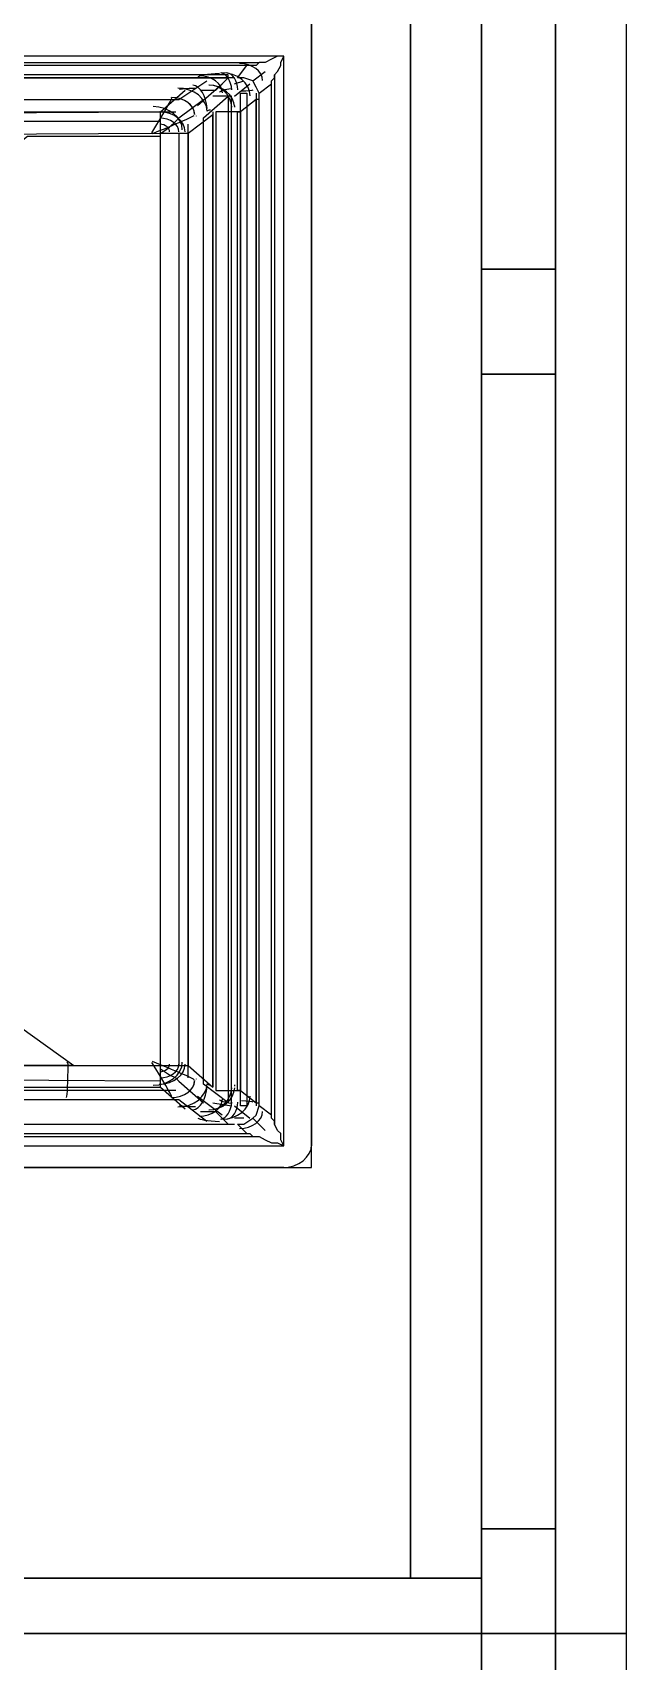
# Model space of a CAD drawing. Header units: millimetres. Extents: x -5841 to 140562, y 1006 to 102310.
# Drawn here: x 97507 to 97711, y 15988 to 16546 of the extents above; entities that cross this region are included whole.
import ezdxf

# ---------------------------------------------------------------- set-up
doc = ezdxf.new("R2010")
doc.units = ezdxf.units.MM
doc.header["$LTSCALE"] = 10
for name, color, linetype in [('PDF18_0', 7, 'Continuous'), ('PDF18_1-EeAa_3D-01', 7, 'Continuous'), ('PDF18_1-Electrical_App-01', 7, 'Continuous')]:
    doc.layers.add(name, color=color, linetype=linetype)
for name, color, linetype, true_color in [('PDF18_1-Base-01', 7, 'Continuous', 0xddc16e), ('PDF18_1-Cab-01', 7, 'Continuous', 0x545454), ('PDF18_1-Cab_2D-01', 7, 'Continuous', 0x545454), ('PDF18_1-Cab_Frame-01', 7, 'Continuous', 0xddc16e), ('PDF18_1-Cab_Front-01', 7, 'Continuous', 0xddc16e), ('PDF18_1-Cab_IComp-01', 7, 'Continuous', 0xddc16e), ('PDF18_1-Cab_Inside-01', 7, 'Continuous', 0xddc16e), ('PDF18_1-Cab_Outside-01', 7, 'Continuous', 0xddc16e)]:
    doc.layers.add(name, color=color, linetype=linetype, true_color=true_color)

msp = doc.modelspace()

# ---------------------------------------------------------------- linework, layer by layer
at = {"layer": 'PDF18_0', "lineweight": 25}
for points in [[(97083.22314, 15997.13413), (97710.79891, 15997.13413), (97710.79891, 16896.69468), (97083.22314, 16896.69468)], [(97083.22314, 15366.38343), (97710.79891, 15366.38343), (97710.79891, 15997.13413), (97083.22314, 15997.13413)]]:
    msp.add_lwpolyline(points, close=True, dxfattribs=at)
at = {"layer": 'PDF18_1-Base-01', "lineweight": 25}
msp.add_lwpolyline([(97636.71746, 16016.18365), (97636.71746, 16877.64517), (97152.01306, 16877.64517), (97152.01306, 16016.18365)], close=True, dxfattribs=at)
at = {"layer": 'PDF18_1-Cab-01', "lineweight": 25}
for points in [[(97686.45786, 15997.13413), (97686.45786, 16896.69468), (97083.22314, 16896.69468), (97083.22314, 15997.13413)], [(97686.45786, 15397.07432), (97686.45786, 15997.13413), (97083.22314, 15997.13413), (97083.22314, 15397.07432)]]:
    msp.add_lwpolyline(points, close=True, dxfattribs=at)
at = {"layer": 'PDF18_1-Cab_2D-01', "lineweight": 25}
for points in [[(97083.22314, 15997.13413), (97686.45786, 15997.13413), (97686.45786, 16896.69468), (97083.22314, 16896.69468)], [(97083.22314, 15397.07432), (97686.45786, 15397.07432), (97686.45786, 15997.13413), (97083.22314, 15997.13413)]]:
    msp.add_lwpolyline(points, close=True, dxfattribs=at)
at = {"layer": 'PDF18_1-Cab_Frame-01', "lineweight": 25}
for points in [[(97661.05851, 15397.07432), (97661.05851, 15433.05675), (97661.05851, 15961.15171), (97661.05851, 15997.13413), (97661.05851, 16033.11655), (97661.05851, 16860.71226), (97661.05851, 16896.69468), (97661.05851, 16932.67711), (97661.05851, 17496.75449), (97661.05851, 16932.67711), (97661.05851, 17496.75449), (97661.05851, 17532.73691)], [(97686.45786, 16860.71226), (97661.05851, 16860.71226), (97686.45786, 16860.71226), (97661.05851, 16860.71226), (97661.05851, 16033.11655), (97686.45786, 16033.11655)], [(97661.05851, 16033.11655), (97661.05851, 16860.71226)], [(97661.05851, 16033.11655), (97661.05851, 16860.71226), (97661.05851, 16033.11655)], [(97661.05851, 16033.11655), (97661.05851, 16860.71226), (97661.05851, 16033.11655)], [(97661.05851, 16860.71226), (97661.05851, 16033.11655), (97686.45786, 16033.11655), (97661.05851, 16033.11655), (97686.45786, 16033.11655), (97661.05851, 16033.11655), (97661.05851, 15997.13413), (97686.45786, 15997.13413), (97661.05851, 15997.13413), (97686.45786, 15997.13413), (97661.05851, 15997.13413), (97661.05851, 15961.15171), (97686.45786, 15961.15171), (97661.05851, 15961.15171), (97686.45786, 15961.15171), (97661.05851, 15961.15171), (97661.05851, 15433.05675), (97686.45786, 15433.05675), (97661.05851, 15433.05675), (97686.45786, 15433.05675), (97661.05851, 15433.05675), (97661.05851, 15397.07432), (97686.45786, 15397.07432)], [(97686.45786, 16033.11655), (97686.45786, 16860.71226), (97686.45786, 16033.11655)], [(97686.45786, 16464.90562), (97661.05851, 16464.90562), (97686.45786, 16464.90562), (97661.05851, 16464.90562), (97661.05851, 16428.9232), (97686.45786, 16428.9232)], [(97661.05851, 16428.9232), (97661.05851, 16464.90562)], [(97686.45786, 16464.90562), (97661.05851, 16464.90562), (97686.45786, 16464.90562)], [(97661.05851, 16428.9232), (97661.05851, 16464.90562), (97661.05851, 16428.9232)], [(97686.45786, 16428.9232), (97686.45786, 16464.90562), (97686.45786, 16428.9232)], [(97686.45786, 16428.9232), (97686.45786, 16464.90562), (97686.45786, 16428.9232)], [(97686.45786, 16033.11655), (97661.05851, 16033.11655), (97686.45786, 16033.11655)], [(97661.05851, 15997.13413), (97661.05851, 16033.11655), (97661.05851, 15997.13413)], [(97686.45786, 15997.13413), (97686.45786, 16033.11655), (97686.45786, 15997.13413)], [(97686.45786, 15997.13413), (97686.45786, 16033.11655), (97686.45786, 15997.13413)], [(97686.45786, 15997.13413), (97661.05851, 15997.13413), (97686.45786, 15997.13413)], [(97661.05851, 15961.15171), (97661.05851, 15997.13413), (97661.05851, 15961.15171)], [(97686.45786, 15961.15171), (97686.45786, 15997.13413), (97686.45786, 15961.15171)], [(97686.45786, 15961.15171), (97686.45786, 15997.13413), (97686.45786, 15961.15171)]]:
    msp.add_lwpolyline(points, dxfattribs=at)
for points in [[(97686.45786, 16033.11655), (97661.05851, 16033.11655), (97661.05851, 16860.71226), (97686.45786, 16860.71226)], [(97686.45786, 16033.11655), (97686.45786, 16860.71226), (97686.45786, 16033.11655), (97661.05851, 16033.11655), (97661.05851, 16860.71226), (97686.45786, 16860.71226)], [(97686.45786, 16033.11655), (97686.45786, 16860.71226), (97686.45786, 16033.11655), (97661.05851, 16033.11655), (97661.05851, 16860.71226), (97686.45786, 16860.71226), (97686.45786, 16033.11655), (97686.45786, 16860.71226), (97661.05851, 16860.71226), (97661.05851, 16033.11655), (97686.45786, 16033.11655), (97661.05851, 16033.11655)], [(97686.45786, 16033.11655), (97686.45786, 16860.71226), (97686.45786, 16033.11655), (97661.05851, 16033.11655), (97661.05851, 16860.71226), (97686.45786, 16860.71226), (97686.45786, 16033.11655), (97686.45786, 16860.71226), (97661.05851, 16860.71226), (97661.05851, 16033.11655), (97686.45786, 16033.11655), (97661.05851, 16033.11655)], [(97686.45786, 16428.9232), (97661.05851, 16428.9232), (97661.05851, 16464.90562), (97686.45786, 16464.90562)], [(97686.45786, 16428.9232), (97661.05851, 16428.9232), (97661.05851, 16464.90562), (97686.45786, 16464.90562), (97686.45786, 16428.9232), (97686.45786, 16464.90562), (97661.05851, 16464.90562), (97661.05851, 16428.9232), (97686.45786, 16428.9232), (97661.05851, 16428.9232)], [(97686.45786, 15997.13413), (97661.05851, 15997.13413), (97661.05851, 16033.11655), (97686.45786, 16033.11655)], [(97686.45786, 15997.13413), (97661.05851, 15997.13413), (97661.05851, 16033.11655), (97686.45786, 16033.11655), (97686.45786, 15997.13413), (97686.45786, 16033.11655), (97661.05851, 16033.11655), (97661.05851, 15997.13413), (97686.45786, 15997.13413), (97661.05851, 15997.13413)], [(97686.45786, 15961.15171), (97661.05851, 15961.15171), (97661.05851, 15997.13413), (97686.45786, 15997.13413)], [(97686.45786, 15961.15171), (97661.05851, 15961.15171), (97661.05851, 15997.13413), (97686.45786, 15997.13413), (97686.45786, 15961.15171), (97686.45786, 15997.13413), (97661.05851, 15997.13413), (97661.05851, 15961.15171), (97686.45786, 15961.15171), (97661.05851, 15961.15171)]]:
    msp.add_lwpolyline(points, close=True, dxfattribs=at)
at = {"layer": 'PDF18_1-Cab_Front-01', "lineweight": 25}
for points in [[(97661.05851, 16016.18365), (97661.05851, 16877.64517), (97661.05851, 16016.18365), (97661.05851, 16877.64517)], [(97661.05851, 15997.13413), (97661.05851, 16016.18365), (97661.05851, 15997.13413), (97661.05851, 16016.18365)]]:
    msp.add_lwpolyline(points, close=True, dxfattribs=at)
msp.add_lwpolyline([(97661.05851, 15997.13413), (97661.05851, 15978.08461), (97661.05851, 15997.13413), (97661.05851, 15978.08461)], dxfattribs=at)
at = {"layer": 'PDF18_1-Cab_IComp-01', "lineweight": 25}
for points in [[(97152.01306, 16877.64517), (97636.71746, 16877.64517), (97636.71746, 16016.18365), (97152.01306, 16016.18365)], [(97152.01306, 16016.18365), (97636.71746, 16016.18365), (97636.71746, 16877.64517), (97152.01306, 16877.64517), (97152.01306, 16016.18365), (97636.71746, 16016.18365)], [(97152.01306, 16877.64517), (97152.01306, 16016.18365), (97152.01306, 16877.64517), (97636.71746, 16877.64517), (97636.71746, 16016.18365), (97152.01306, 16016.18365)], [(97152.01306, 16016.18365), (97636.71746, 16016.18365), (97636.71746, 16877.64517), (97152.01306, 16877.64517), (97152.01306, 16016.18365), (97636.71746, 16016.18365)]]:
    msp.add_lwpolyline(points, close=True, dxfattribs=at)
msp.add_lwpolyline([(97636.71746, 16016.18365), (97636.71746, 16877.64517), (97636.71746, 16016.18365)], dxfattribs=at)
msp.add_lwpolyline([(97636.71746, 16016.18365), (97636.71746, 16877.64517), (97636.71746, 16016.18365)], dxfattribs=at)
at = {"layer": 'PDF18_1-Cab_Inside-01', "lineweight": 25}
msp.add_lwpolyline([(97083.22314, 16016.18365), (97661.05851, 16016.18365), (97661.05851, 16877.64517), (97083.22314, 16877.64517), (97083.22314, 16016.18365), (97661.05851, 16016.18365), (97661.05851, 16877.64517), (97083.22314, 16877.64517)], close=True, dxfattribs=at)
at = {"layer": 'PDF18_1-Cab_Outside-01', "lineweight": 25}
for points in [[(97083.22314, 16877.64517), (97661.05851, 16877.64517), (97661.05851, 16016.18365), (97083.22314, 16016.18365)], [(97083.22314, 16877.64517), (97083.22314, 16016.18365), (97083.22314, 16877.64517), (97661.05851, 16877.64517), (97661.05851, 16016.18365), (97083.22314, 16016.18365)], [(97083.22314, 15997.13413), (97083.22314, 16016.18365), (97661.05851, 16016.18365), (97661.05851, 15997.13413)], [(97083.22314, 15997.13413), (97661.05851, 15997.13413), (97661.05851, 15978.08461), (97083.22314, 15978.08461)]]:
    msp.add_lwpolyline(points, close=True, dxfattribs=at)
for points in [[(97661.05851, 15978.08461), (97661.05851, 15997.13413), (97661.05851, 16016.18365), (97083.22314, 16016.18365)], [(97083.22314, 16016.18365), (97661.05851, 16016.18365), (97661.05851, 15997.13413), (97083.22314, 15997.13413), (97661.05851, 15997.13413), (97661.05851, 16016.18365), (97083.22314, 16016.18365)], [(97083.22314, 16016.18365), (97661.05851, 16016.18365), (97083.22314, 16016.18365)], [(97083.22314, 16016.18365), (97661.05851, 16016.18365), (97083.22314, 16016.18365)], [(97083.22314, 15997.13413), (97661.05851, 15997.13413), (97083.22314, 15997.13413)], [(97083.22314, 15997.13413), (97661.05851, 15997.13413), (97083.22314, 15997.13413)], [(97083.22314, 15997.13413), (97661.05851, 15997.13413), (97083.22314, 15997.13413), (97661.05851, 15997.13413), (97083.22314, 15997.13413)], [(97083.22314, 15997.13413), (97661.05851, 15997.13413), (97661.05851, 15978.08461)], [(97661.05851, 15978.08461), (97661.05851, 15997.13413)]]:
    msp.add_lwpolyline(points, dxfattribs=at)
at = {"layer": 'PDF18_1-EeAa_3D-01', "lineweight": 25}
for points in [[(97602.85165, 16729.48225), (97602.85165, 16164.34656)], [(97593.32689, 16537.92877), (97173.17919, 16537.92877), (97173.17919, 16164.34656), (97593.32689, 16164.34656)], [(97565.81092, 16185.51269), (97565.81092, 16516.76264), (97574.27737, 16524.17078), (97574.27737, 16179.16285)], [(97580.62721, 16525.22909), (97580.62721, 16178.10455), (97578.5106, 16178.10455), (97578.5106, 16525.22909)], [(97570.04414, 16183.39608), (97577.45229, 16183.39608), (97577.45229, 16518.87925), (97578.5106, 16518.87925), (97578.5106, 16183.39608), (97577.45229, 16183.39608), (97578.5106, 16183.39608), (97583.80213, 16179.16285), (97583.80213, 16523.11248), (97578.5106, 16518.87925), (97577.45229, 16518.87925), (97570.04414, 16518.87925)], [(97560.51939, 16511.47111), (97560.51939, 16191.86253), (97568.98584, 16184.45439), (97568.98584, 16517.82094)], [(97173.17919, 16156.93842), (97593.32689, 16156.93842)]]:
    msp.add_lwpolyline(points, close=True, dxfattribs=at)
for points in [[(97181.64565, 16535.81216), (97584.86044, 16535.81216)], [(97185.87887, 16168.57979), (97580.62721, 16168.57979), (97581.68552, 16168.57979), (97582.74382, 16167.52148), (97583.80213, 16167.52148), (97584.86044, 16167.52148), (97586.97705, 16166.46317), (97589.09366, 16165.40487), (97591.21028, 16165.40487), (97593.32689, 16164.34656), (97592.26858, 16166.46317), (97592.26858, 16168.57979), (97591.21028, 16169.63809), (97590.15197, 16171.75471), (97590.15197, 16172.81301), (97589.09366, 16173.87132), (97589.09366, 16174.92963), (97589.09366, 16528.40401), (97589.09366, 16529.46232), (97590.15197, 16530.52062), (97590.15197, 16531.57893), (97591.21028, 16532.63724), (97592.26858, 16534.75385), (97592.26858, 16535.81216), (97593.32689, 16537.92877), (97591.21028, 16537.92877), (97589.09366, 16536.87046), (97586.97705, 16535.81216), (97584.86044, 16535.81216), (97583.80213, 16534.75385), (97582.74382, 16534.75385), (97581.68552, 16534.75385), (97580.62721, 16534.75385), (97185.87887, 16534.75385)], [(97593.32689, 16537.92877), (97593.32689, 16537.92877)], [(97576.39398, 16530.52062), (97574.27737, 16530.52062), (97574.27737, 16531.57893), (97192.22871, 16531.57893), (97192.22871, 16530.52062), (97190.1121, 16530.52062), (97185.87887, 16534.75385)], [(97564.75261, 16526.2874), (97570.04414, 16526.2874), (97574.27737, 16530.52062), (97192.22871, 16530.52062), (97196.46194, 16526.2874), (97201.75347, 16526.2874)], [(97192.22871, 16530.52062), (97574.27737, 16530.52062)], [(97199.63686, 16529.46232), (97209.16162, 16523.11248), (97505.48745, 16523.11248), (97557.34447, 16523.11248), (97566.86923, 16529.46232)], [(97566.86923, 16529.46232), (97566.86923, 16529.46232)], [(97574.27737, 16531.57893), (97574.27737, 16531.57893)], [(97574.27737, 16530.52062), (97574.27737, 16530.52062)], [(97574.27737, 16530.52062), (97574.27737, 16530.52062)], [(97576.39398, 16530.52062), (97576.39398, 16530.52062)], [(97576.39398, 16528.40401), (97579.5689, 16529.46232)], [(97584.86044, 16525.22909), (97583.80213, 16527.3457), (97582.74382, 16529.46232), (97579.5689, 16530.52062), (97577.45229, 16530.52062), (97580.62721, 16534.75385)], [(97577.45229, 16530.52062), (97577.45229, 16530.52062)], [(97580.62721, 16534.75385), (97580.62721, 16534.75385)], [(97582.74382, 16529.46232), (97586.97705, 16532.63724)], [(97590.15197, 16531.57893), (97590.15197, 16171.75471)], [(97207.045, 16526.2874), (97216.56976, 16517.82094), (97359.44114, 16517.82094), (97550.99463, 16518.87925), (97559.46108, 16526.2874)], [(97559.46108, 16526.2874), (97559.46108, 16526.2874)], [(97563.69431, 16520.99586), (97572.16076, 16528.40401)], [(97564.75261, 16526.2874), (97564.75261, 16526.2874)], [(97568.98584, 16179.16285), (97575.33568, 16178.10455), (97575.33568, 16524.17078), (97568.98584, 16524.17078)], [(97570.04414, 16526.2874), (97570.04414, 16526.2874)], [(97574.27737, 16524.17078), (97574.27737, 16524.17078)], [(97576.39398, 16524.17078), (97581.68552, 16528.40401)], [(97578.5106, 16525.22909), (97578.5106, 16525.22909)], [(97580.62721, 16525.22909), (97580.62721, 16525.22909)], [(97583.80213, 16525.22909), (97583.80213, 16178.10455)], [(97589.09366, 16174.92963), (97584.86044, 16178.10455), (97584.86044, 16525.22909), (97589.09366, 16528.40401)], [(97584.86044, 16525.22909), (97584.86044, 16525.22909)], [(97589.09366, 16528.40401), (97589.09366, 16528.40401)], [(97211.27823, 16518.87925), (97506.54575, 16518.87925), (97556.28616, 16518.87925)], [(97550.99463, 16511.47111), (97554.16955, 16513.58772), (97556.28616, 16515.70433), (97557.34447, 16516.76264), (97565.81092, 16523.11248)], [(97560.51939, 16511.47111), (97558.40277, 16511.47111), (97555.22785, 16511.47111), (97550.99463, 16511.47111), (97550.99463, 16513.58772), (97550.99463, 16515.70433), (97550.99463, 16516.76264), (97550.99463, 16517.82094), (97550.99463, 16518.87925)], [(97550.99463, 16518.87925), (97550.99463, 16518.87925)], [(97557.34447, 16523.11248), (97557.34447, 16523.11248)], [(97557.34447, 16523.11248), (97557.34447, 16523.11248)], [(97568.98584, 16518.87925), (97568.98584, 16184.45439)], [(97570.04414, 16518.87925), (97570.04414, 16518.87925)], [(97577.45229, 16518.87925), (97577.45229, 16518.87925)], [(97577.45229, 16518.87925), (97577.45229, 16518.87925)], [(97578.5106, 16518.87925), (97578.5106, 16183.39608)], [(97578.5106, 16518.87925), (97578.5106, 16518.87925)], [(97578.5106, 16518.87925), (97578.5106, 16518.87925)], [(97583.80213, 16179.16285), (97584.86044, 16179.16285), (97584.86044, 16523.11248), (97583.80213, 16523.11248)], [(97583.80213, 16523.11248), (97583.80213, 16523.11248)], [(97584.86044, 16179.16285), (97584.86044, 16523.11248)], [(97584.86044, 16523.11248), (97584.86044, 16523.11248)], [(97216.56976, 16515.70433), (97359.44114, 16515.70433), (97550.99463, 16515.70433)], [(97560.51939, 16187.62931), (97560.51939, 16514.64603)], [(97565.81092, 16516.76264), (97565.81092, 16516.76264)], [(97568.98584, 16517.82094), (97568.98584, 16517.82094)], [(97359.44114, 16191.86253), (97550.99463, 16191.86253), (97550.99463, 16511.47111), (97359.44114, 16510.4128)], [(97375.31574, 16296.63488), (97521.36204, 16191.86253), (97550.99463, 16191.86253), (97550.99463, 16510.4128), (97505.48745, 16510.4128), (97375.31574, 16407.75707)], [(97550.99463, 16511.47111), (97550.99463, 16511.47111)], [(97550.99463, 16510.4128), (97550.99463, 16510.4128)], [(97557.34447, 16511.47111), (97557.34447, 16191.86253)], [(97560.51939, 16511.47111), (97560.51939, 16511.47111)], [(97521.36204, 16191.86253), (97216.56976, 16191.86253), (97217.62807, 16282.87689), (97236.67759, 16296.63488)], [(97207.045, 16177.04624), (97216.56976, 16184.45439), (97359.44114, 16184.45439), (97550.99463, 16184.45439), (97550.99463, 16185.51269), (97550.99463, 16187.62931), (97550.99463, 16189.74592), (97550.99463, 16191.86253), (97555.22785, 16191.86253), (97558.40277, 16191.86253), (97560.51939, 16191.86253)], [(97521.36204, 16191.86253), (97521.36204, 16191.86253)], [(97550.99463, 16191.86253), (97550.99463, 16191.86253)], [(97550.99463, 16191.86253), (97550.99463, 16191.86253)], [(97550.99463, 16190.80423), (97554.16955, 16188.68761), (97556.28616, 16187.62931), (97557.34447, 16186.571), (97565.81092, 16179.16285)], [(97560.51939, 16191.86253), (97560.51939, 16191.86253)], [(97556.28616, 16183.39608), (97521.36204, 16183.39608), (97211.27823, 16183.39608)], [(97550.99463, 16186.571), (97359.44114, 16187.62931), (97216.56976, 16186.571)], [(97550.99463, 16184.45439), (97559.46108, 16177.04624)], [(97550.99463, 16184.45439), (97550.99463, 16184.45439)], [(97565.81092, 16185.51269), (97565.81092, 16185.51269)], [(97565.81092, 16185.51269), (97565.81092, 16185.51269)], [(97568.98584, 16184.45439), (97568.98584, 16184.45439)], [(97570.04414, 16183.39608), (97570.04414, 16183.39608)], [(97577.45229, 16183.39608), (97577.45229, 16183.39608)], [(97577.45229, 16183.39608), (97577.45229, 16183.39608)], [(97578.5106, 16183.39608), (97578.5106, 16183.39608)], [(97578.5106, 16183.39608), (97578.5106, 16183.39608)], [(97199.63686, 16172.81301), (97209.16162, 16180.22116), (97521.36204, 16180.22116), (97557.34447, 16180.22116), (97566.86923, 16172.81301)], [(97521.36204, 16180.22116), (97521.36204, 16180.22116)], [(97557.34447, 16180.22116), (97557.34447, 16180.22116)], [(97572.16076, 16174.92963), (97563.69431, 16181.27947)], [(97574.27737, 16179.16285), (97574.27737, 16179.16285)], [(97576.39398, 16178.10455), (97581.68552, 16173.87132)], [(97580.62721, 16168.57979), (97577.45229, 16171.75471), (97579.5689, 16171.75471), (97582.74382, 16173.87132), (97583.80213, 16174.92963), (97584.86044, 16178.10455)], [(97578.5106, 16178.10455), (97578.5106, 16178.10455)], [(97580.62721, 16178.10455), (97580.62721, 16178.10455)], [(97583.80213, 16179.16285), (97583.80213, 16179.16285)], [(97584.86044, 16179.16285), (97584.86044, 16179.16285)], [(97584.86044, 16178.10455), (97584.86044, 16178.10455)], [(97201.75347, 16175.98793), (97196.46194, 16175.98793), (97192.22871, 16171.75471), (97574.27737, 16171.75471), (97570.04414, 16175.98793), (97564.75261, 16175.98793)], [(97559.46108, 16177.04624), (97559.46108, 16177.04624)], [(97564.75261, 16175.98793), (97564.75261, 16175.98793)], [(97566.86923, 16172.81301), (97566.86923, 16172.81301)], [(97570.04414, 16175.98793), (97570.04414, 16175.98793)], [(97579.5689, 16173.87132), (97576.39398, 16173.87132)], [(97586.97705, 16169.63809), (97582.74382, 16173.87132)], [(97589.09366, 16174.92963), (97589.09366, 16174.92963)], [(97181.64565, 16167.52148), (97584.86044, 16167.52148)], [(97185.87887, 16168.57979), (97190.1121, 16171.75471), (97192.22871, 16171.75471), (97574.27737, 16171.75471), (97576.39398, 16171.75471)], [(97192.22871, 16171.75471), (97574.27737, 16171.75471)], [(97574.27737, 16171.75471), (97574.27737, 16171.75471)], [(97574.27737, 16171.75471), (97574.27737, 16171.75471)], [(97574.27737, 16171.75471), (97574.27737, 16171.75471)], [(97574.27737, 16171.75471), (97574.27737, 16171.75471)], [(97576.39398, 16171.75471), (97576.39398, 16171.75471)], [(97577.45229, 16171.75471), (97577.45229, 16171.75471)], [(97580.62721, 16168.57979), (97580.62721, 16168.57979)], [(97593.32689, 16164.34656), (97593.32689, 16164.34656)], [(97602.85165, 16164.34656), (97602.85165, 16164.34656)], [(97602.85165, 16164.34656), (97602.85165, 16164.34656)], [(97602.85165, 16164.34656), (97602.85165, 16164.34656)], [(97593.32689, 16156.93842), (97593.32689, 16156.93842)], [(97593.32689, 16156.93842), (97593.32689, 16156.93842)], [(97600.73503, 16159.05503), (97600.73503, 16159.05503)]]:
    msp.add_lwpolyline(points, dxfattribs=at)
for centre, radius, start, end in [((97567.5195, 16520.09798), 7.9372, 2.5957962, 88.3990798), ((97569.44968, 16520.32381), 4.93658, 0.7617577, 5.195496), ((97570.22796, 16520.41355), 6.27212, 0.3198538, 5.0690793), ((97567.5195, 16184.6008), 7.9372, 271.6009202, 357.4042038), ((97569.44968, 16185.43435), 4.93658, 354.8045037, 359.2382443), ((97570.22796, 16185.34461), 6.27212, 354.9309201, 359.6801471)]:
    msp.add_arc(centre, radius, start, end, dxfattribs=at)
for points in [[(97586.03802, 16529.61246), (97585.9997, 16532.81036), (97582.45222, 16535.41472), (97578.09229, 16535.44579)], [(97571.28567, 16532.01243), (97567.05038, 16531.74629), (97564.31783, 16531.3062), (97563.87781, 16530.81936)], [(97572.27894, 16525.37907), (97572.24064, 16528.57715), (97568.69272, 16531.18119), (97564.33251, 16531.21145)], [(97575.4683, 16526.42418), (97575.30587, 16529.46437), (97573.67005, 16531.99929), (97571.71776, 16532.23616)], [(97581.80752, 16524.39416), (97581.80794, 16528.75521), (97577.35287, 16532.27185), (97571.82964, 16532.27029)], [(97581.80531, 16524.39824), (97581.81093, 16528.75855), (97577.36107, 16532.27279), (97571.8391, 16532.26898)], [(97577.58276, 16526.42418), (97577.42033, 16529.46437), (97575.78451, 16531.99929), (97573.83222, 16532.23616)], [(97548.0783, 16511.70622), (97551.83873, 16517.75376), (97554.77846, 16522.84974), (97554.96983, 16523.65258)], [(97554.73499, 16523.7546), (97554.72602, 16523.73624), (97554.71709, 16523.71258), (97554.70822, 16523.68362)], [(97562.7531, 16517.97092), (97562.7148, 16521.16901), (97559.16689, 16523.77304), (97554.80668, 16523.8033)], [(97562.75145, 16517.96724), (97562.69178, 16521.14954), (97559.16112, 16523.74858), (97554.8235, 16523.80328)], [(97566.98877, 16519.03682), (97566.94653, 16523.398), (97562.45691, 16526.94392), (97556.93352, 16526.9785)], [(97563.00587, 16526.89161), (97559.86356, 16526.80289), (97557.83619, 16526.6562), (97557.50972, 16526.49392)], [(97567.00603, 16520.03836), (97566.77754, 16524.18535), (97564.65516, 16527.65339), (97562.14122, 16527.98763)], [(97576.48687, 16520.44536), (97576.17083, 16524.60554), (97572.28209, 16527.91994), (97567.5733, 16528.04248)], [(97575.32016, 16526.7209), (97572.99758, 16526.45475), (97571.49908, 16526.01467), (97571.25778, 16525.52783)], [(97578.7662, 16526.00401), (97581.08878, 16526.09273), (97582.58728, 16526.23942), (97582.82857, 16526.4017)], [(97558.52232, 16512.68698), (97558.48007, 16517.04816), (97553.99046, 16520.59408), (97548.46706, 16520.62867)], [(97559.46108, 16512.00026), (97559.46108, 16515.75187), (97555.52964, 16518.81104), (97550.6267, 16518.87822)], [(97568.19307, 16519.48347), (97567.50996, 16519.39475), (97567.06922, 16519.24806), (97566.99825, 16519.08578)], [(97548.28787, 16511.4142), (97555.86868, 16514.46136), (97561.96805, 16517.12271), (97562.58643, 16517.65313)], [(97557.34447, 16512.00026), (97557.34447, 16514.54991), (97554.44239, 16516.64792), (97550.76312, 16516.7585)], [(97554.16955, 16512.00026), (97554.16955, 16513.35725), (97552.73091, 16514.4941), (97550.84167, 16514.63259)], [(97563.23945, 16517.42938), (97563.23042, 16517.42056), (97563.22142, 16517.40919), (97563.21244, 16517.39528)], [(97518.84794, 16180.945), (97519.11101, 16181.47631), (97519.32966, 16186.33958), (97519.36158, 16192.36947)], [(97519.35148, 16192.31587), (97519.35236, 16192.54926), (97519.18949, 16192.7836), (97518.8631, 16193.0186)], [(97554.96983, 16181.04728), (97554.77846, 16181.85011), (97551.83873, 16186.94609), (97548.0783, 16192.99363)], [(97562.58643, 16187.04672), (97561.96805, 16187.57714), (97555.86868, 16190.2385), (97548.28787, 16193.28566)], [(97548.46706, 16185.12949), (97553.99046, 16185.16408), (97558.48007, 16188.71), (97558.52232, 16193.07118)], [(97550.6267, 16185.51373), (97555.52964, 16185.5809), (97559.46108, 16188.64007), (97559.46108, 16192.39169)], [(97550.76312, 16187.63344), (97554.44239, 16187.74402), (97557.34447, 16189.84203), (97557.34447, 16192.39169)], [(97550.84167, 16189.75935), (97552.73091, 16189.89784), (97554.16955, 16191.0347), (97554.16955, 16192.39169)], [(97554.80668, 16180.89547), (97559.16689, 16180.92573), (97562.7148, 16183.52977), (97562.7531, 16186.72786)], [(97554.8235, 16180.8955), (97559.16112, 16180.9502), (97562.69178, 16183.54924), (97562.75145, 16186.73154)], [(97556.93352, 16177.72135), (97562.45691, 16177.75593), (97566.94653, 16181.30185), (97566.98877, 16185.66303)], [(97562.14122, 16176.71115), (97564.65516, 16177.04538), (97566.77754, 16180.51342), (97567.00603, 16184.66041)], [(97563.21244, 16187.30457), (97563.22142, 16187.29067), (97563.23042, 16187.27929), (97563.23945, 16187.27048)], [(97566.99825, 16185.61408), (97567.06922, 16185.4518), (97567.50996, 16185.30511), (97568.19307, 16185.21639)], [(97567.5733, 16176.6563), (97572.28209, 16176.77884), (97576.17083, 16180.09324), (97576.48687, 16184.25342)], [(97554.70822, 16181.01624), (97554.71709, 16180.98728), (97554.72602, 16180.96361), (97554.73499, 16180.94526)], [(97557.50972, 16178.20486), (97557.83619, 16178.04257), (97559.86356, 16177.89588), (97563.00587, 16177.80716)], [(97564.33251, 16174.54563), (97568.69272, 16174.5759), (97572.24064, 16177.17993), (97572.27894, 16180.37802)], [(97571.25778, 16180.22926), (97571.49908, 16179.74242), (97572.99758, 16179.30233), (97575.32016, 16179.03619)], [(97571.71776, 16173.52093), (97573.67005, 16173.7578), (97575.30587, 16176.29271), (97575.4683, 16179.33291)], [(97571.82964, 16173.4868), (97577.35287, 16173.48523), (97581.80794, 16177.00187), (97581.80752, 16181.36292)], [(97571.8391, 16173.48811), (97577.36107, 16173.4843), (97581.81093, 16176.99854), (97581.80531, 16181.35884)], [(97573.83222, 16173.52093), (97575.78451, 16173.7578), (97577.42033, 16176.29271), (97577.58276, 16179.33291)], [(97582.82857, 16179.35538), (97582.58728, 16179.51766), (97581.08878, 16179.66436), (97578.7662, 16179.75307)], [(97563.87781, 16173.87942), (97564.31783, 16173.39258), (97567.05038, 16172.95249), (97571.28567, 16172.68635)], [(97578.09229, 16170.31237), (97582.45222, 16170.34344), (97585.9997, 16172.9478), (97586.03802, 16176.1457)], [(97592.79774, 16156.93842), (97598.34971, 16156.93842), (97602.85165, 16160.4916), (97602.85165, 16164.87572)], [(97592.79774, 16156.93842), (97598.34971, 16156.93842), (97602.85165, 16160.4916), (97602.85165, 16164.87572)]]:
    msp.add_open_spline(points, degree=3, dxfattribs=at)
at = {"layer": 'PDF18_1-Electrical_App-01', "lineweight": 25}
msp.add_lwpolyline([(97602.85165, 16156.93842), (97602.85165, 16736.8904), (97163.65444, 16736.8904), (97163.65444, 16156.93842)], close=True, dxfattribs=at)

doc.saveas('drawing.dxf')
